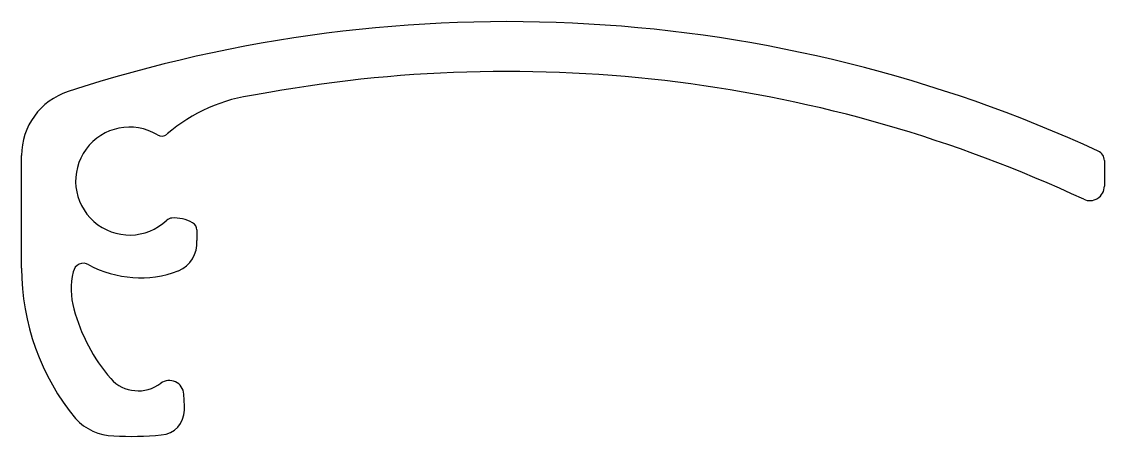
# Model space of a CAD drawing. Extents: x 762.4 to 788.5, y 241.8 to 251.8.
import ezdxf

# ---------------------------------------------------------------- set-up
doc = ezdxf.new("R2010")
doc.units = 0
doc.header["$LTSCALE"] = 15
doc.layers.get('0').update_dxf_attribs({"linetype": 'CONTINUOUS'})

msp = doc.modelspace()

# ---------------------------------------------------------------- linework, layer by layer
at = {"color": 7, "linetype": 'CONTINUOUS'}
for p, q in [((762.387, 245.829), (762.387, 248.544)), ((788.462, 248.423), (788.462, 247.808)), ((766.605, 246.751), (766.605, 246.495))]:
    msp.add_line(p, q, dxfattribs=at)
for centre, radius, start, end in [((774.082, 217.754), 34.017, 65.2633, 108.1168), ((774.082, 217.754), 32.817, 64.9756, 100.6453), ((764.008, 248.544), 1.622, 108.1168, 180), ((768.504, 246.036), 4, 96.9544, 130.7986), ((764.987, 247.93), 1.3, 58.9874, 313.4038), ((765.76, 249.215), 0.2, 238.9874, 310.7986), ((788.212, 248.423), 0.25, 360, 65.2633), ((788.112, 247.808), 0.35, 244.9756, 360), ((766.018, 246.84), 0.2, 93.4952, 133.4038), ((766.06, 246.141), 0.9, 60.5458, 93.4952), ((766.405, 246.751), 0.2, 360, 60.5458), ((765.882, 246.436), 0.725, 292.848, 4.6567), ((763.876, 245.699), 0.25, 59.4668, 169.609), ((765.243, 248.199), 2.6, 241.496, 290.5407), ((768.087, 245.829), 5.7, 180, 219.4488), ((765.378, 245.321), 1.799, 166.3996, 195.2609), ((766.086, 245.952), 0.2, 290.5407, 292.848), ((767.834, 245.991), 4.344, 195.2609, 220.5099), ((765.195, 243.776), 0.9, 222.4356, 307.0475), ((765.944, 242.775), 0.35, 3.9636, 126.1048), ((762.307, 242.458), 4, 359.3351, 4.8916), ((765.707, 242.412), 0.6, 274.1039, 360), ((764.643, 243.087), 1.3, 222.5552, 268.248), ((764.985, 250.197), 8.418, 267.4022, 275.2148)]:
    msp.add_arc(centre, radius, start, end, dxfattribs=at)

doc.saveas('drawing.dxf')
